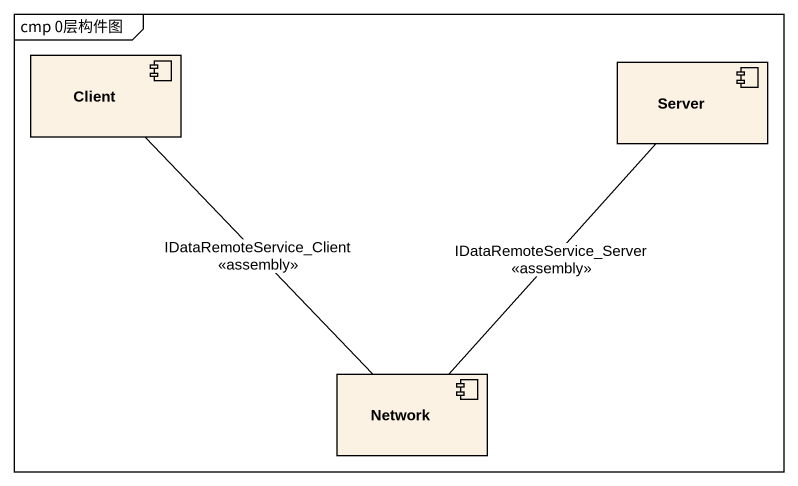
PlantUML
@startuml
mainframe cmp 0层构件图
component Client
component Server
component "Network" as Network_
Client -- Network_ : IDataRemoteService_Client\n<<assembly>>
Server -- Network_ : IDataRemoteService_Server\n<<assembly>>
@enduml
